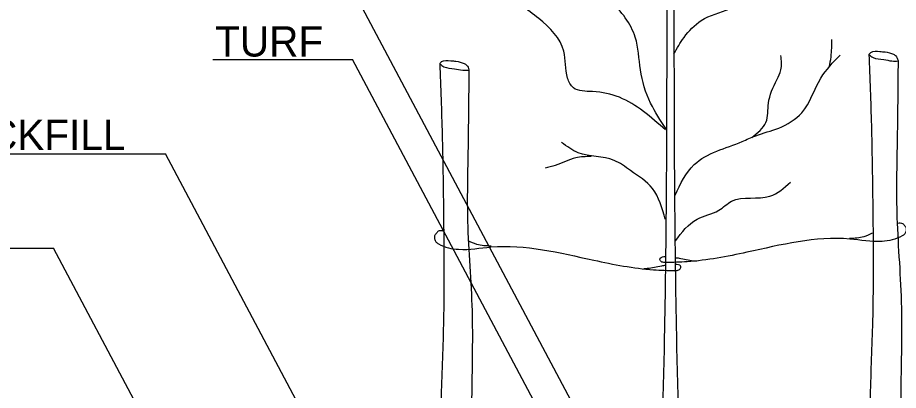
# Model space of a CAD drawing. Extents: x 0 to 2.83, y 0 to 1.83.
# Drawn here: x 0.4592 to 0.8286, y 1.425 to 1.5813 of the extents above; entities that cross this region are included whole.
import ezdxf

# ---------------------------------------------------------------- set-up
doc = ezdxf.new("R2010")
doc.units = 0
doc.layers.add('RD_Pr_Roadway_Items', color=7, linetype='Continuous')
doc.layers.add('RD_Pr_Roadway_Notes', color=7, linetype='Continuous')

msp = doc.modelspace()

# ---------------------------------------------------------------- linework, layer by layer
at = {"layer": 'RD_Pr_Roadway_Items'}
for points in [[(0.731392126854572, 1.651933823334929), (0.731392126854572, 1.607547126586773), (0.731392126854572, 1.5611428527095732), (0.7303841382472183, 1.4471497452651527), (0.7283681609105016, 1.3664466604119543), (0.7283636971450341, 1.3662748181302478)], [(0.7344595388833655, 1.652835116739702), (0.7344595388833655, 1.6084484199915459), (0.7344595388833655, 1.5620441459920635), (0.7354675274919183, 1.4480510386691805), (0.7374835048274416, 1.3673479536955622), (0.7374947308091144, 1.3669135690868277)], [(0.7308968235918076, 1.5341786417922383), (0.7115872148634214, 1.5478671640819315), (0.7003232763581898, 1.5502827856625807), (0.6922776060134336, 1.5518932001708452), (0.6898639048624772, 1.5559192361386869), (0.6882547708410526, 1.5671921369684305), (0.6777953993453458, 1.580880659500454), (0.6705542960128852, 1.586517109734137), (0.6608994917687075, 1.5977900105650913)], [(0.734393840056709, 1.5660619867921253), (0.7386649840776972, 1.5729894574513104), (0.7458817448619393, 1.580064321163055), (0.757811492367239, 1.5849282900264863), (0.7676793081525701, 1.5892026869128835), (0.778283528036914, 1.594803620685861), (0.7816709872586234, 1.5974566945786965)], [(0.7311286333746847, 1.5346784546080423), (0.7246752674430772, 1.5454425354771693), (0.7203730236084247, 1.5594358405936886), (0.7182219016310922, 1.5730703429622022), (0.7078248122756533, 1.588140056201574), (0.699937365065962, 1.5945985046984072)], [(0.7995662465874501, 1.5605192318969783), (0.8003384563724091, 1.5648984550240828), (0.8005958597159234, 1.5721112934020725)], [(0.8162208728341142, 1.5658537369398777), (0.8170125877330592, 1.5667080091878218), (0.8207939790821913, 1.5671063205112148), (0.8229832057998621, 1.566907164909542), (0.8264992362758773, 1.565911386539359), (0.8274943394279561, 1.5652475343315309), (0.8284171679505019, 1.5632658089169678)], [(0.6362425336185366, 1.5619764838478905), (0.6370342485162942, 1.5628307562182102), (0.6408156398654263, 1.5632290675416034), (0.6430048664614896, 1.5630299118187656), (0.6465208970595081, 1.5620341335697476), (0.6475160000907769, 1.5613702812403818), (0.6484388287345285, 1.5593885559465182)], [(0.7349196587641829, 1.506801596849822), (0.7429653291089449, 1.5196849120670375), (0.7630795049688476, 1.5293473983885166), (0.7687114742814668, 1.5317630199703764), (0.7783662786456629, 1.5349838488646228), (0.7880210831310589, 1.5414255065334406), (0.7960667534754192, 1.5559192361386869), (0.8041124238181906, 1.5655817224605386)], [(0.7775574629160098, 1.5552230474860784), (0.7793055457077327, 1.5594217961876098), (0.7793055457077327, 1.565370023784079)], [(0.8162165053569235, 1.5658450012579006), (0.8179413505455526, 1.5645836820044932), (0.8223861439572577, 1.5637206740754102), (0.8258358343360992, 1.5631232069074554), (0.828423102120437, 1.5631232069074554)], [(0.8162208728341142, 1.5658537369398777), (0.8172165874174261, 1.5360988600772252), (0.8177712958003557, 1.5044548242704388), (0.8177026249953941, 1.4538930894671385), (0.8167305498374673, 1.4227619098352646), (0.8167305498374673, 1.401359224026036), (0.8172165874174261, 1.38190223686019), (0.8167305498374673, 1.340556139225178), (0.8172150250745751, 1.2870475675794673)], [(0.8284171679505019, 1.5632658089169678), (0.8280244577170979, 1.5286837861157399), (0.8278822702147753, 1.4997325882937205), (0.8297505094578711, 1.462178232464325), (0.8297505094578711, 1.4379943949046923), (0.8288874836478837, 1.3654428818644402), (0.8280244577170979, 1.2756171992939342)], [(0.6362381660185569, 1.5619677482879166), (0.6379630112091709, 1.5607064290345092), (0.6424078047400911, 1.559843421104588), (0.6458574951193342, 1.5592459539378438), (0.6484447629040619, 1.5592459539378438)], [(0.6362425336185366, 1.5619764838478905), (0.6372382480794494, 1.5322216069864487), (0.6377929564619833, 1.5005775711796623), (0.6377242856582208, 1.450015836377107), (0.6367522105002881, 1.4188846568644424), (0.6367522105002881, 1.3974819710552138), (0.6372382480794494, 1.3780249838905787), (0.6367522105002881, 1.336678886255194), (0.6372366858586017, 1.2831703146098559)], [(0.6484388287345285, 1.5593885559465182), (0.6480461185011245, 1.5248065330244978), (0.647903930877602, 1.495855335324109), (0.6497721702407044, 1.4583009794939688), (0.6497721702407044, 1.4341171418146608), (0.6489091443099129, 1.3615656287744087), (0.6480461185011245, 1.2717399463243229)], [(0.7670689668857364, 1.5310802418223959), (0.7730124480183574, 1.5373783650549506), (0.7740612974517792, 1.54542596706342), (0.7775574629160098, 1.5552230474860784)], [(0.7307542614506837, 1.4967509625204285), (0.725395540711527, 1.5096220904545303), (0.7162857153692795, 1.5171302483264735), (0.7093193782520353, 1.5214206244253), (0.6943149600840745, 1.5246384064391632), (0.6873486230868427, 1.5289287822967772)], [(0.6996736809444369, 1.5230295153714162), (0.6932432160329702, 1.5224932183893773), (0.6846692627772736, 1.5192754364963066), (0.6803822862100252, 1.518202842531391)], [(0.7350412380183279, 1.4876339135823218), (0.7441510633593821, 1.4967509625204285), (0.7532608887016354, 1.5005050415164236), (0.7586196095619979, 1.5042591203907882), (0.774695771781063, 1.5064043085622048), (0.783269725035968, 1.512303575486355)], [(0.8279921811949333, 1.495083972069193), (0.828389792291749, 1.4951453581456473), (0.8302401288732817, 1.495002913434655), (0.8312364638252637, 1.4940058005726342), (0.831663464519427, 1.4934360219683875), (0.8318057982042945, 1.4918691305009093), (0.8312364638252637, 1.4905871282169973), (0.8300977951884142, 1.489732460187972), (0.8217001140311058, 1.487453345283345), (0.8081784241865901, 1.4884504581441549), (0.7650506259809527, 1.4828952489727554), (0.7399999161966831, 1.478906720086318), (0.7309094468864775, 1.4785428102493663)], [(0.6378693326630327, 1.4917548586869058), (0.6374717215650237, 1.4918162446425673), (0.6356213849838928, 1.4916737999319476), (0.6346250500319048, 1.4906766871915575), (0.6341980493385392, 1.4901069084649352), (0.6340557156524784, 1.4885400169986678), (0.6346250500319048, 1.4872580148347099), (0.635763718669552, 1.4864033466848923), (0.644161399825667, 1.4841242319022683), (0.6576830896701827, 1.48512134464182), (0.7008108878758259, 1.4795661355904681), (0.7258615976612829, 1.4755776065839832), (0.7349520669714885, 1.475213696867079)], [(0.808037227343045, 1.4887806495683644), (0.8141469781781128, 1.4895449803508265), (0.817736731337778, 1.4910175716925789)], [(0.6578242865137278, 1.4854515360645395), (0.6517145356790617, 1.486215866968539), (0.6481247825189947, 1.4876884583102916)], [(0.7313230932520225, 1.478559369479623), (0.7297483737651713, 1.4786921412502791), (0.7290823424716644, 1.478995100297444), (0.7285374079076155, 1.480146344629247), (0.7290217942261591, 1.4807522627233904), (0.7301722118405904, 1.4810552217709279), (0.7309459260987805, 1.4810793959082482)], [(0.7345384206059435, 1.4752302559773816), (0.7361131400916016, 1.4753630278680852), (0.7367791713870934, 1.4756659869151567), (0.7373241059503507, 1.4768172311253291), (0.7368397196318069, 1.4774231492203107), (0.7356893020173756, 1.4777261082673823), (0.7349155877583882, 1.4777502824059132)], [(0.7349217335914133, 1.4806751621344503), (0.7366508792085561, 1.4804493036763189), (0.7425846118908713, 1.4793586510814172), (0.7440983190936025, 1.4792980593448881)], [(0.7309397802657611, 1.477346048752163), (0.7292106346494099, 1.4771201901728663), (0.7232769019659016, 1.4760295376999681), (0.7217631947631762, 1.4759689459626009)]]:
    msp.add_spline(points, degree=3, dxfattribs=at)
at = {"layer": 'RD_Pr_Roadway_Notes'}
for p, q in [((0.7002217592803284, 1.40401254050931), (0.5942589060736925, 1.6033087864333209)), ((0.5411289195220511, 1.5637222864332987), (0.5995873487650173, 1.5637222864332987)), ((0.6818077924864588, 1.4090810581464697), (0.5995873487650173, 1.5637222864332987)), ((0.26660762957171324, 1.5241357864332763), (0.5212078613479552, 1.5241357864332763)), ((0.6240556095330674, 1.3306984686364798), (0.5212078613479552, 1.5241357864332763)), ((0.2725936168787477, 1.484549286433347), (0.4741991687739315, 1.484549286433347)), ((0.54262608612902, 1.3558510932105972), (0.4741991687739315, 1.484549286433347))]:
    msp.add_line(p, q, dxfattribs=at)

# ---------------------------------------------------------------- texts
for s, p in [('TURF', (0.5420591043954608, 1.5649862577577809)), ('TAMPED & WATER BACKFILL', (0.26660762957171324, 1.5257616200810054))]:
    msp.add_text(s, height=0.0127, dxfattribs=at).set_placement(p)

doc.saveas('drawing.dxf')
